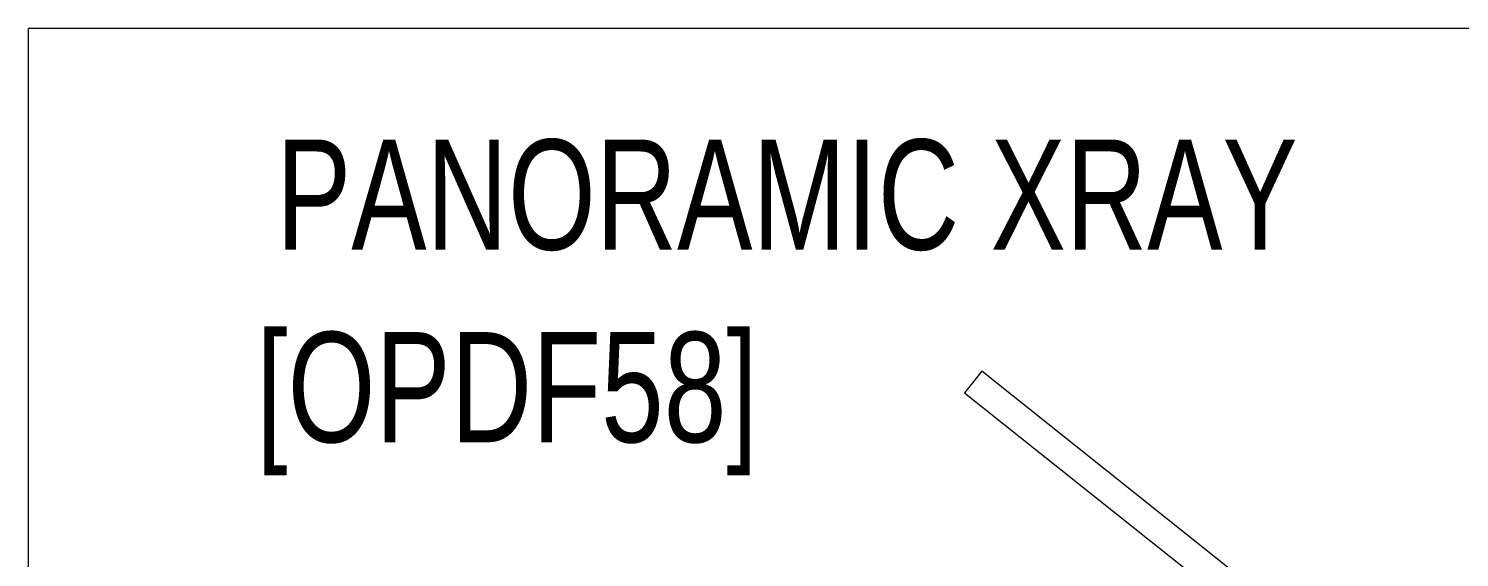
# Model space of a CAD drawing. Header units: millimetres. Extents: x -2143172 to 5255, y -610845 to 279739.
# Drawn here: x -1088117 to -1085517, y -581171 to -580211 of the extents above; entities that cross this region are included whole.
import ezdxf

# ---------------------------------------------------------------- set-up
doc = ezdxf.new("R2010")
doc.units = ezdxf.units.MM
doc.header["$LTSCALE"] = 30
doc.layers.get('0').update_dxf_attribs({"lineweight": 5})
for name, color, linetype, lineweight in [('72_EGR_BASE_TEXT', 7, 'Continuous', 5), ('dims.', 152, 'Continuous', 5), ('LOADING', 163, 'Continuous', 5), ('Walls', 32, 'Continuous', 5)]:
    doc.layers.add(name, color=color, linetype=linetype, lineweight=lineweight)
doc.styles.add('X3G_ENTITY_9EC9', font='swisscl.ttf', dxfattribs={"height": 0.2})
doc.styles.add('X3G_ENTITY_9F38', font='swisscl.ttf', dxfattribs={"height": 0.2})

# ---------------------------------------------------------------- blocks, each defined once
blk = doc.blocks.new('XA15872-P')
blk.add_lwpolyline([(0, 0), (1, 0), (1, 0.05), (0, 0.05)], close=True)
blk = doc.blocks.new('D.131.54.60')
at = {"layer": 'LOADING', "xscale": 999.9999999999999, "yscale": 999.9999999999999, "zscale": 999.9999999999999, "rotation": 231.4615886572387}
blk.add_blockref('XA15872-P', (10938.7, 4699.5, 0), dxfattribs=at)

msp = doc.modelspace()

# ---------------------------------------------------------------- linework, layer by layer
at = {"layer": 'Walls'}
for p in [(-1088117.4, -582368.1, 0.2), (-1084117.4, -580210.5, 0.2)]:
    msp.add_line(p, (-1088117.4, -580210.5, 0.2), dxfattribs=at)

# ---------------------------------------------------------------- block references
at = {"layer": 'dims.', "rotation": 270}
msp.add_blockref('D.131.54.60', (-1090302.7, -570517.2, 0.1), dxfattribs=at)

# ---------------------------------------------------------------- texts
at = {"layer": '72_EGR_BASE_TEXT', "char_height": 200, "attachment_point": 2}
for s, insert, style in [('PANORAMIC XRAY', (-1086739.5, -580411.9, 0.2), 'X3G_ENTITY_9EC9'), ('[OPDF58]', (-1087248, -580761.6, 0.2), 'X3G_ENTITY_9F38')]:
    msp.add_mtext(s, dxfattribs=dict(at, insert=insert, style=style))

doc.saveas('drawing.dxf')
